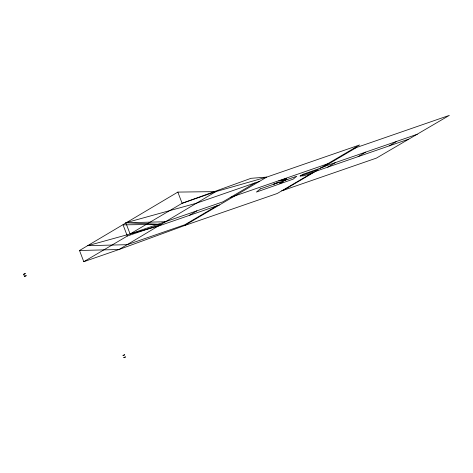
<?xml version="1.0" encoding="UTF-8"?>
<svg xmlns="http://www.w3.org/2000/svg" width="473" height="473" viewBox="0 0 473 473"><rect width="100%" height="100%" fill="white"/><g stroke="black" fill="none" stroke-linecap="round" stroke-linejoin="round"><path stroke-width="0.71" d="M23.65 274.251L25.394 273.583L23.685 274.257L24.466 276.38L26.204 275.718L24.466 276.38M283.179 180.095L285.414 179.19L285.727 180.012L285.402 180.225L283.493 180.911L283.179 180.095L285.414 179.19M283.493 180.911L285.727 180.012M259.464 181.384L195.846 203.402L125.812 222.753L130.087 233.952L182.117 203.289L215.848 191.618L177.842 192.091L79.511 250.501L83.786 261.699L119.036 249.502L215.848 191.618L266.725 177.103L359.592 144.969L319.884 168.37L302.939 174.295L300.101 175.997L303.891 175.785L314.113 172.231M189.271 215.416L196.88 210.84M281.666 190.891L283.581 190.223L318.335 169.712L300.178 175.997M283.581 190.223L376.449 158.094L449.35 115.377L356.482 147.511L323.089 167.206L320.097 168.246M365.659 152.129L358.061 156.664M389.22 145.879L396.676 141.397M284.616 180.373L285.071 180.107L284.758 179.291L282.452 180.183L282.765 180.999L284.616 180.373L284.208 179.427L284.61 179.184L286.496 178.528L286.809 179.344L284.521 180.243L286.809 179.344M284.208 179.427L286.496 178.528M83.786 261.699L127.332 236.039L161.056 224.368L125.812 222.753L165.337 221.754M254.988 182.939L222.954 201.817L130.087 233.952M216.871 205.867L184.831 224.746L127.219 244.677L87.688 245.682L157.728 226.331L219.401 204.992M79.511 250.501L119.036 249.502L184.387 225.621L266.725 177.103L251.015 178.309L182.117 203.289L177.842 192.091M312.21 172.893L277.255 193.492L184.387 225.621M327.683 167.176L335.511 162.558M284.758 179.291L282.452 180.183M282.765 180.999L285.071 180.107M353.562 148.528L356.482 147.511M230.25 197.519L327.558 163.847M324.443 166.39L417.316 134.255M315.615 171.344L408.489 139.216M161.056 224.368L123.057 224.841L127.332 236.039M286.07 178.782L286.384 179.598M285.089 179.409L285.402 180.225M284.61 179.184L284.923 180M283.392 179.923L283.705 180.739M282.889 179.935L283.203 180.751M273.731 184.127L278.768 182.241L273.731 184.127M278.946 180.958L280.584 180.343L278.946 180.958M279.762 183.086L281.4 182.472L279.762 183.086M122.986 355.454L124.706 354.821L122.986 355.454M123.802 357.588L125.516 356.949L123.802 357.588M260.215 188.94L256.396 192.073L293.171 179.149L296.772 176.222L260.215 188.94M280.318 180.68L281.967 180.083L280.318 180.68M281.128 182.815L282.783 182.217L281.128 182.815"/></g></svg>
